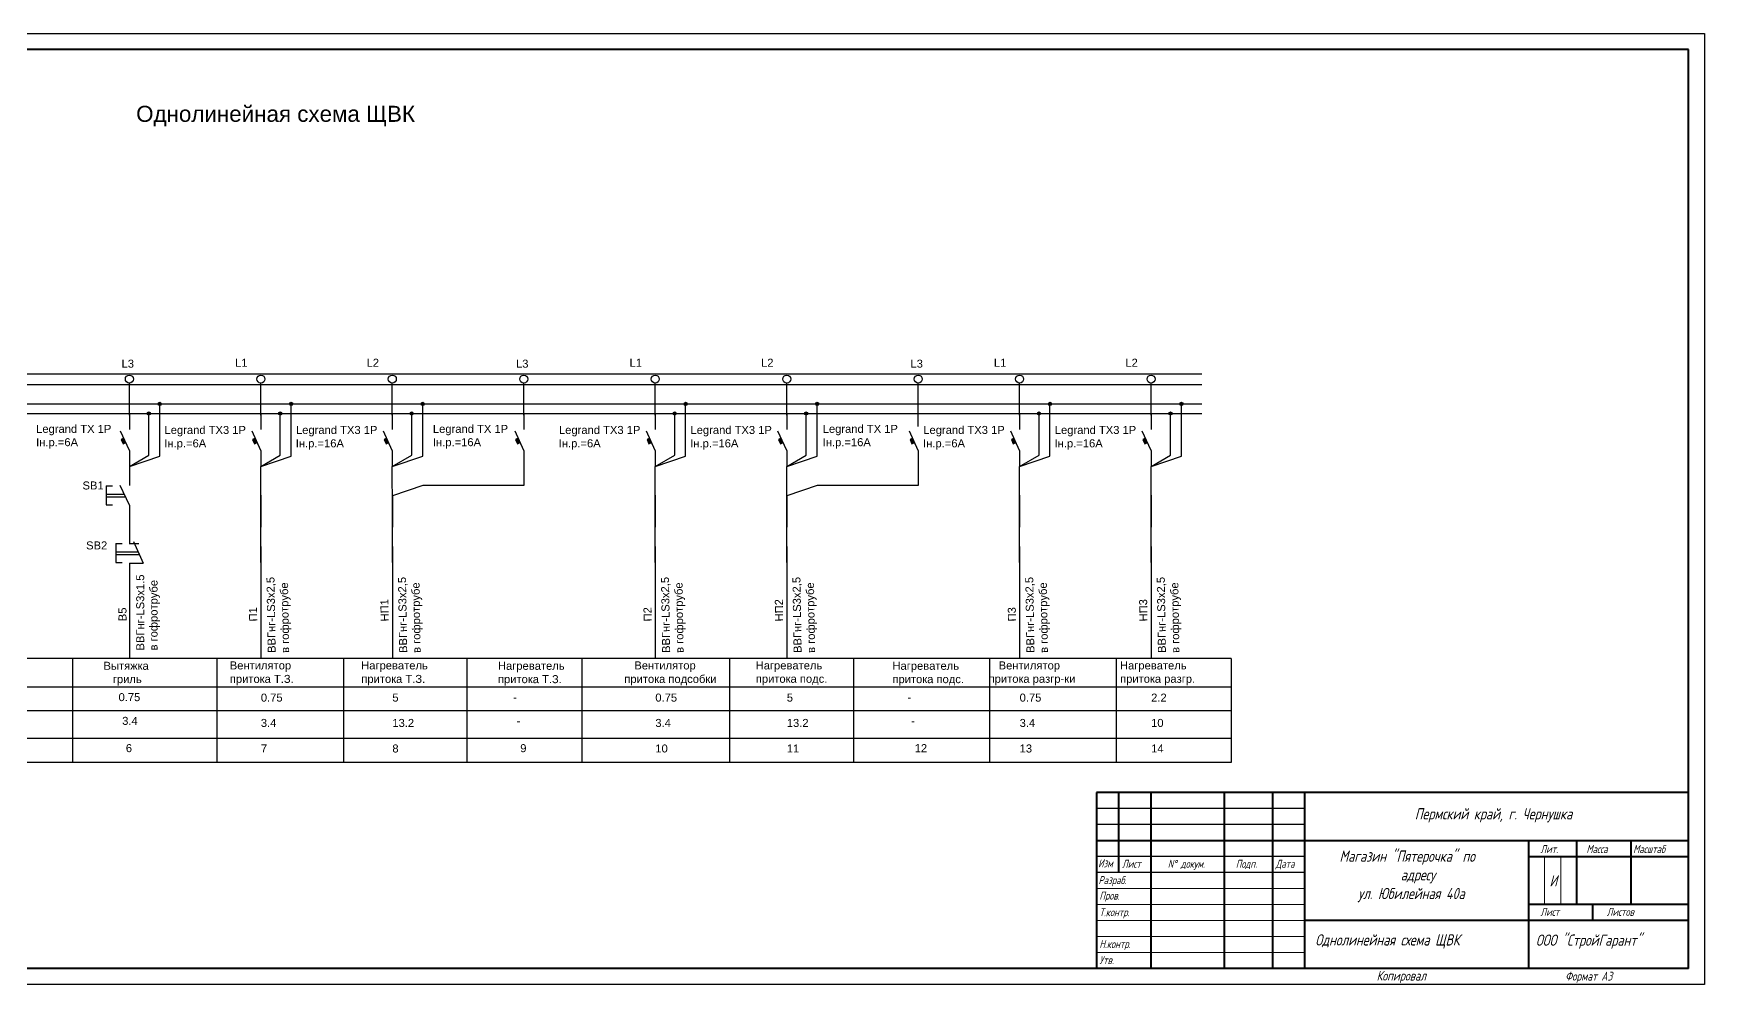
# Model space of a CAD drawing. Header units: millimetres. Extents: x 872 to 1712, y 472 to 769.
# Drawn here: x 1190 to 1712, y 472 to 769 of the extents above; entities that cross this region are included whole.
import ezdxf
from ezdxf.enums import TextEntityAlignment as Align

# ---------------------------------------------------------------- set-up
doc = ezdxf.new("R2010")
doc.units = ezdxf.units.MM
doc.layers.add('KONTUR', color=7, linetype='Continuous')
for name, color, linetype, lineweight in [('Основная', 7, 'Continuous', 40), ('текст', 7, 'Continuous', 30), ('тонкая', 7, 'Continuous', 20)]:
    doc.layers.add(name, color=color, linetype=linetype, lineweight=lineweight)
doc.styles.get("Standard").update_dxf_attribs({"font": 'arial.ttf'})
doc.styles.add('стиль1', font='romans.shx', dxfattribs={"width": 0.75, "oblique": 15, "height": 3.5})

# ---------------------------------------------------------------- blocks, each defined once
blk = doc.blocks.new('*U2')
for p, q in [((-11.38, 1.63), (572.06, 1.63)), ((-11.38, -1.63), (572.06, -1.63)), ((-11.38, -7.75), (572.06, -7.73)), ((-11.38, -10.75), (572.06, -10.73))]:
    blk.add_line(p, q)
at = {"char_height": 2.5, "attachment_point": 1}
for s, insert in [('PE', (-17.78, -10.21)), ('N', (-17.4, -6.18))]:
    blk.add_mtext_dynamic_manual_height_columns(s, width=0.9388, gutter_width=12.5, heights=[0], dxfattribs=dict(at, insert=insert))
blk = doc.blocks.new('*U62')
h = blk.add_hatch(color=256)
h.dxf.hatch_style = 1
h.paths.add_polyline_path([(6.56, -10.75, 1), (5.56, -10.75, 1)])
h = blk.add_hatch(color=256)
h.dxf.hatch_style = 1
h.paths.add_polyline_path([(9.98, -7.75, 1), (8.98, -7.75, 1)])
h = blk.add_hatch(color=256)
h.dxf.hatch_style = 1
h.paths.add_polyline_path([(-1.74, -18.47), (-2.58, -18.86), (-1.97, -20.2), (-1.12, -19.81)])
for p, q in [((0, -11.25), (0, -1.25)), ((9.48, -24.08), (9.48, -8.25)), ((0, -10.76), (0, -15.76)), ((6.06, -23.77), (6.06, -11.25)), ((0, -22.27), (-2.75, -16.27)), ((0, -22.27), (0, -27.27)), ((0, -27.27), (6.06, -23.77)), ((0, -27.27), (9.48, -24.08)), ((0.01, -41.25), (0, -27.27)), ((0.01, -36.25), (0.01, -46.25)), ((0.01, -57.27), (0.01, -41.25)), ((0.01, -52.27), (0.01, -57.27)), ((0.01, -57.27), (0.01, -87.24))]:
    blk.add_line(p, q)
at = {"linetype": 'Continuous'}
for p, q in [((-1.72, -18.46), (-2.58, -18.86)), ((-2.58, -18.86), (-1.97, -20.2)), ((-1.97, -20.2), (-1.11, -19.81)), ((-1.97, -20.2), (-1.97, -20.2))]:
    blk.add_line(p, q, dxfattribs=at)
for centre, radius in [((0, 0), 1.25), ((6.06, -10.75), 0.5), ((9.48, -7.75), 0.5)]:
    blk.add_circle(centre, radius)
for tag, p in [('Подключение', (-8.04, 3.85)), ('Автомат_001', (-30.09, -17.14)), ('Автомат_002', (-30.16, -21.32)), ('Обозначение_001', (-9.72, -90.67)), ('Обозначение_002', (-9.45, -94.88)), ('ТокРасч', (0.01, -108.63)), ('Колонка', (0.01, -116.61))]:
    blk.add_attdef(tag, p, '', height=2.5)
for tag, p in [('Длина', (2.43, -53.61)), ('Маркер', (-3.63, -75.71)), ('Марка', (2.14, -85.54)), ('Способ', (6.35, -85.54))]:
    blk.add_attdef(tag, text='', height=2.5, rotation=90.9399).set_placement(p, align=Align.TOP_LEFT)
blk.add_attdef('Мощность', text='', height=2.5).set_placement((0.01, -98.22), align=Align.TOP_LEFT)
blk = doc.blocks.new('*U63')
h = blk.add_hatch(color=256)
h.dxf.hatch_style = 1
h.paths.add_polyline_path([(6.56, -10.75, 1), (5.56, -10.75, 1)])
h = blk.add_hatch(color=256)
h.dxf.hatch_style = 1
h.paths.add_polyline_path([(9.98, -7.75, 1), (8.98, -7.75, 1)])
h = blk.add_hatch(color=256)
h.dxf.hatch_style = 1
h.paths.add_polyline_path([(-1.74, -18.47), (-2.58, -18.86), (-1.97, -20.2), (-1.12, -19.81)])
for p, q in [((0, -11.25), (0, -1.25)), ((9.48, -24.08), (9.48, -8.25)), ((0, -10.76), (0, -15.76)), ((6.06, -23.77), (6.06, -11.25)), ((0, -22.27), (-2.75, -16.27)), ((0, -22.27), (0, -27.27)), ((0, -27.27), (6.06, -23.77)), ((0, -27.27), (9.48, -24.08)), ((0.01, -41.25), (0, -27.27)), ((0.01, -36.25), (0.01, -46.25)), ((0.01, -57.27), (0.01, -41.25)), ((0.01, -52.27), (0.01, -57.27)), ((0.01, -57.27), (0.01, -87.24))]:
    blk.add_line(p, q)
at = {"linetype": 'Continuous'}
for p, q in [((-1.72, -18.46), (-2.58, -18.86)), ((-2.58, -18.86), (-1.97, -20.2)), ((-1.97, -20.2), (-1.11, -19.81)), ((-1.97, -20.2), (-1.97, -20.2))]:
    blk.add_line(p, q, dxfattribs=at)
for centre, radius in [((0, 0), 1.25), ((6.06, -10.75), 0.5), ((9.48, -7.75), 0.5)]:
    blk.add_circle(centre, radius)
for tag, p in [('Подключение', (-8.04, 3.85)), ('Автомат_001', (-30.09, -17.14)), ('Автомат_002', (-30.16, -21.32)), ('Обозначение_001', (-9.72, -90.67)), ('Обозначение_002', (-9.45, -94.88)), ('ТокРасч', (0.01, -108.63)), ('Колонка', (0.01, -116.61))]:
    blk.add_attdef(tag, p, '', height=2.5)
for tag, p in [('Длина', (2.43, -53.61)), ('Маркер', (-3.63, -75.71)), ('Марка', (2.14, -85.54)), ('Способ', (6.35, -85.54))]:
    blk.add_attdef(tag, text='', height=2.5, rotation=90.9399).set_placement(p, align=Align.TOP_LEFT)
blk.add_attdef('Мощность', text='', height=2.5).set_placement((0.01, -98.22), align=Align.TOP_LEFT)
blk = doc.blocks.new('*U68')
h = blk.add_hatch(color=256)
h.dxf.hatch_style = 1
h.paths.add_polyline_path([(6.56, -10.75, 1), (5.56, -10.75, 1)])
h = blk.add_hatch(color=256)
h.dxf.hatch_style = 1
h.paths.add_polyline_path([(9.98, -7.75, 1), (8.98, -7.75, 1)])
h = blk.add_hatch(color=256)
h.dxf.hatch_style = 1
h.paths.add_polyline_path([(-1.74, -18.47), (-2.58, -18.86), (-1.97, -20.2), (-1.12, -19.81)])
for p, q in [((0, -11.25), (0, -1.25)), ((9.48, -24.08), (9.48, -8.25)), ((0, -10.76), (0, -15.76)), ((6.06, -23.77), (6.06, -11.25)), ((0, -22.27), (-2.75, -16.27)), ((0, -22.27), (0, -27.27)), ((0, -27.27), (6.06, -23.77)), ((0, -27.27), (9.48, -24.08)), ((0.01, -41.25), (0, -27.27)), ((0.01, -36.25), (0.01, -46.25)), ((0.01, -57.27), (0.01, -41.25)), ((0.01, -52.27), (0.01, -57.27)), ((0.01, -57.27), (0.01, -87.24))]:
    blk.add_line(p, q)
at = {"linetype": 'Continuous'}
for p, q in [((-1.72, -18.46), (-2.58, -18.86)), ((-2.58, -18.86), (-1.97, -20.2)), ((-1.97, -20.2), (-1.11, -19.81)), ((-1.97, -20.2), (-1.97, -20.2))]:
    blk.add_line(p, q, dxfattribs=at)
for centre, radius in [((0, 0), 1.25), ((6.06, -10.75), 0.5), ((9.48, -7.75), 0.5)]:
    blk.add_circle(centre, radius)
for tag, p in [('Подключение', (-8.04, 3.85)), ('Автомат_001', (-30.09, -17.14)), ('Автомат_002', (-30.16, -21.32)), ('Обозначение_001', (-9.72, -90.67)), ('Обозначение_002', (-9.45, -94.88)), ('ТокРасч', (0.01, -108.63)), ('Колонка', (0.01, -116.61))]:
    blk.add_attdef(tag, p, '', height=2.5)
for tag, p in [('Длина', (2.43, -53.61)), ('Маркер', (-3.63, -75.71)), ('Марка', (2.14, -85.54)), ('Способ', (6.35, -85.54))]:
    blk.add_attdef(tag, text='', height=2.5, rotation=90.9399).set_placement(p, align=Align.TOP_LEFT)
blk.add_attdef('Мощность', text='', height=2.5).set_placement((0.01, -98.22), align=Align.TOP_LEFT)
blk = doc.blocks.new('*U66')
h = blk.add_hatch(color=256)
h.dxf.hatch_style = 1
h.paths.add_polyline_path([(6.56, -10.75, 1), (5.56, -10.75, 1)])
h = blk.add_hatch(color=256)
h.dxf.hatch_style = 1
h.paths.add_polyline_path([(9.98, -7.75, 1), (8.98, -7.75, 1)])
h = blk.add_hatch(color=256)
h.dxf.hatch_style = 1
h.paths.add_polyline_path([(-1.74, -18.47), (-2.58, -18.86), (-1.97, -20.2), (-1.12, -19.81)])
for p, q in [((0, -11.25), (0, -1.25)), ((9.48, -24.08), (9.48, -8.25)), ((0, -10.76), (0, -15.76)), ((6.06, -23.77), (6.06, -11.25)), ((0, -22.27), (-2.75, -16.27)), ((0, -22.27), (0, -27.27)), ((0, -27.27), (6.06, -23.77)), ((0, -27.27), (9.48, -24.08)), ((0.01, -41.25), (0, -27.27)), ((0.01, -36.25), (0.01, -46.25)), ((0.01, -57.27), (0.01, -41.25)), ((0.01, -52.27), (0.01, -57.27)), ((0.01, -57.27), (0.01, -87.24))]:
    blk.add_line(p, q)
at = {"linetype": 'Continuous'}
for p, q in [((-1.72, -18.46), (-2.58, -18.86)), ((-2.58, -18.86), (-1.97, -20.2)), ((-1.97, -20.2), (-1.11, -19.81)), ((-1.97, -20.2), (-1.97, -20.2))]:
    blk.add_line(p, q, dxfattribs=at)
for centre, radius in [((0, 0), 1.25), ((6.06, -10.75), 0.5), ((9.48, -7.75), 0.5)]:
    blk.add_circle(centre, radius)
for tag, p in [('Подключение', (-8.04, 3.85)), ('Автомат_001', (-30.09, -17.14)), ('Автомат_002', (-30.16, -21.32)), ('Обозначение_001', (-9.72, -90.67)), ('Обозначение_002', (-9.45, -94.88)), ('ТокРасч', (0.01, -108.63)), ('Колонка', (0.01, -116.61))]:
    blk.add_attdef(tag, p, '', height=2.5)
for tag, p in [('Длина', (2.43, -53.61)), ('Маркер', (-3.63, -75.71)), ('Марка', (2.14, -85.54)), ('Способ', (6.35, -85.54))]:
    blk.add_attdef(tag, text='', height=2.5, rotation=90.9399).set_placement(p, align=Align.TOP_LEFT)
blk.add_attdef('Мощность', text='', height=2.5).set_placement((0.01, -98.22), align=Align.TOP_LEFT)
blk = doc.blocks.new('*U67')
h = blk.add_hatch(color=256)
h.dxf.hatch_style = 1
h.paths.add_polyline_path([(6.56, -10.75, 1), (5.56, -10.75, 1)])
h = blk.add_hatch(color=256)
h.dxf.hatch_style = 1
h.paths.add_polyline_path([(9.98, -7.75, 1), (8.98, -7.75, 1)])
h = blk.add_hatch(color=256)
h.dxf.hatch_style = 1
h.paths.add_polyline_path([(-1.74, -18.47), (-2.58, -18.86), (-1.97, -20.2), (-1.12, -19.81)])
for p, q in [((0, -11.25), (0, -1.25)), ((9.48, -24.08), (9.48, -8.25)), ((0, -10.76), (0, -15.76)), ((6.06, -23.77), (6.06, -11.25)), ((0, -22.27), (-2.75, -16.27)), ((0, -22.27), (0, -27.27)), ((0, -27.27), (6.06, -23.77)), ((0, -27.27), (9.48, -24.08)), ((0.01, -41.25), (0, -27.27)), ((0.01, -36.25), (0.01, -46.25)), ((0.01, -57.27), (0.01, -41.25)), ((0.01, -52.27), (0.01, -57.27)), ((0.01, -57.27), (0.01, -87.24))]:
    blk.add_line(p, q)
at = {"linetype": 'Continuous'}
for p, q in [((-1.72, -18.46), (-2.58, -18.86)), ((-2.58, -18.86), (-1.97, -20.2)), ((-1.97, -20.2), (-1.11, -19.81)), ((-1.97, -20.2), (-1.97, -20.2))]:
    blk.add_line(p, q, dxfattribs=at)
for centre, radius in [((0, 0), 1.25), ((6.06, -10.75), 0.5), ((9.48, -7.75), 0.5)]:
    blk.add_circle(centre, radius)
for tag, p in [('Подключение', (-8.04, 3.85)), ('Автомат_001', (-30.09, -17.14)), ('Автомат_002', (-30.16, -21.32)), ('Обозначение_001', (-9.72, -90.67)), ('Обозначение_002', (-9.45, -94.88)), ('ТокРасч', (0.01, -108.63)), ('Колонка', (0.01, -116.61))]:
    blk.add_attdef(tag, p, '', height=2.5)
for tag, p in [('Длина', (2.43, -53.61)), ('Маркер', (-3.63, -75.71)), ('Марка', (2.14, -85.54)), ('Способ', (6.35, -85.54))]:
    blk.add_attdef(tag, text='', height=2.5, rotation=90.9399).set_placement(p, align=Align.TOP_LEFT)
blk.add_attdef('Мощность', text='', height=2.5).set_placement((0.01, -98.22), align=Align.TOP_LEFT)
blk = doc.blocks.new('*U64')
h = blk.add_hatch(color=256)
h.dxf.hatch_style = 1
h.paths.add_polyline_path([(6.56, -10.75, 1), (5.56, -10.75, 1)])
h = blk.add_hatch(color=256)
h.dxf.hatch_style = 1
h.paths.add_polyline_path([(9.98, -7.75, 1), (8.98, -7.75, 1)])
h = blk.add_hatch(color=256)
h.dxf.hatch_style = 1
h.paths.add_polyline_path([(-1.74, -18.47), (-2.58, -18.86), (-1.97, -20.2), (-1.12, -19.81)])
for p, q in [((0, -11.25), (0, -1.25)), ((9.48, -24.08), (9.48, -8.25)), ((0, -10.76), (0, -15.76)), ((6.06, -23.77), (6.06, -11.25)), ((0, -22.27), (-2.75, -16.27)), ((0, -22.27), (0, -27.27)), ((0, -27.27), (6.06, -23.77)), ((0, -27.27), (9.48, -24.08)), ((0.01, -41.25), (0, -27.27)), ((0.01, -36.25), (0.01, -46.25)), ((0.01, -57.27), (0.01, -41.25)), ((0.01, -52.27), (0.01, -57.27)), ((0.01, -57.27), (0.01, -87.24))]:
    blk.add_line(p, q)
at = {"linetype": 'Continuous'}
for p, q in [((-1.72, -18.46), (-2.58, -18.86)), ((-2.58, -18.86), (-1.97, -20.2)), ((-1.97, -20.2), (-1.11, -19.81)), ((-1.97, -20.2), (-1.97, -20.2))]:
    blk.add_line(p, q, dxfattribs=at)
for centre, radius in [((0, 0), 1.25), ((6.06, -10.75), 0.5), ((9.48, -7.75), 0.5)]:
    blk.add_circle(centre, radius)
for tag, p in [('Подключение', (-8.04, 3.85)), ('Автомат_001', (-30.09, -17.14)), ('Автомат_002', (-30.16, -21.32)), ('Обозначение_001', (-9.72, -90.67)), ('Обозначение_002', (-9.45, -94.88)), ('ТокРасч', (0.01, -108.63)), ('Колонка', (0.01, -116.61))]:
    blk.add_attdef(tag, p, '', height=2.5)
for tag, p in [('Длина', (2.43, -53.61)), ('Маркер', (-3.63, -75.71)), ('Марка', (2.14, -85.54)), ('Способ', (6.35, -85.54))]:
    blk.add_attdef(tag, text='', height=2.5, rotation=90.9399).set_placement(p, align=Align.TOP_LEFT)
blk.add_attdef('Мощность', text='', height=2.5).set_placement((0.01, -98.22), align=Align.TOP_LEFT)

msp = doc.modelspace()

# ---------------------------------------------------------------- hatches: boundary and pattern name
h = msp.add_hatch(color=256)
h.dxf.hatch_style = 1
h.paths.add_polyline_path([(1228.75, 653.54, 1), (1229.75, 653.54, 1)])
h = msp.add_hatch(color=256)
h.dxf.hatch_style = 1
h.paths.add_polyline_path([(1225.33, 650.54, 1), (1226.33, 650.54, 1)])
h = msp.add_hatch(color=256)
h.dxf.hatch_style = 1
h.paths.add_polyline_path([(1218.03, 642.83), (1217.19, 642.43), (1217.8, 641.09), (1218.65, 641.48)])
h = msp.add_hatch(color=256)
h.dxf.hatch_style = 1
h.paths.add_polyline_path([(1341.26, 642.83), (1340.41, 642.43), (1341.03, 641.09), (1341.87, 641.48)])
h = msp.add_hatch(color=256)
h.dxf.hatch_style = 1
h.paths.add_polyline_path([(1464.48, 642.83), (1463.64, 642.43), (1464.25, 641.09), (1465.1, 641.48)])

# ---------------------------------------------------------------- linework, layer by layer
for p, q in [((1219.77, 650.04), (1219.77, 660.04)), ((1343, 650.04), (1343, 660.04)), ((1466.22, 646.51), (1466.22, 660.04)), ((1229.25, 637.21), (1229.25, 653.04)), ((1219.77, 650.53), (1219.77, 645.53)), ((1225.83, 637.52), (1225.83, 650.04)), ((1343, 650.53), (1343, 645.53)), ((1219.77, 639.02), (1217.03, 645.02)), ((1343, 639.02), (1340.25, 645.02)), ((1466.22, 639.02), (1463.48, 645.02)), ((1219.77, 639.02), (1219.77, 634.02)), ((1219.77, 634.02), (1225.83, 637.52)), ((1219.77, 634.02), (1229.25, 637.21)), ((1343, 639.02), (1343, 634.02)), ((1466.22, 639.02), (1466.22, 634.02)), ((1219.77, 634.02), (1219.77, 628.02)), ((1343, 634.02), (1343, 628.02)), ((1466.22, 634.02), (1466.22, 628.02)), ((1212.55, 627.98), (1212.55, 621.98)), ((1212.55, 627.98), (1214.55, 627.98)), ((1219.77, 621.96), (1216.92, 628.03)), ((1311.4, 628.02), (1301.93, 624.84)), ((1343, 628.02), (1311.4, 628.02)), ((1434.62, 628.02), (1425.15, 624.84)), ((1466.22, 628.02), (1434.62, 628.02)), ((1212.55, 625.34), (1218.18, 625.35)), ((1212.55, 624.55), (1218.15, 624.56)), ((1212.55, 621.98), (1214.55, 621.98)), ((1212.95, 624.55), (1218.56, 624.56)), ((1219.77, 621.96), (1219.77, 615.96)), ((1219.78, 615.95), (1219.78, 609.95)), ((1215.52, 609.97), (1217.52, 609.97)), ((1215.52, 609.97), (1215.52, 603.97)), ((1215.52, 607.34), (1221.83, 607.34)), ((1215.52, 606.55), (1221.38, 606.55)), ((1216.65, 607.34), (1222.51, 607.34)), ((1216.65, 606.55), (1222.51, 606.55)), ((1217.01, 606.55), (1222.87, 606.55)), ((1219.74, 609.93), (1222.74, 609.93)), ((1219.74, 609.93), (1222.74, 609.93)), ((1221.03, 610.61), (1224.08, 603.85)), ((1215.52, 603.97), (1217.52, 603.97)), ((1219.78, 603.85), (1223.84, 603.85)), ((1219.78, 603.85), (1223.84, 603.85)), ((1219.78, 603.85), (1219.78, 597.88)), ((1219.98, 603.85), (1224.08, 603.85)), ((1219.98, 603.85), (1224.08, 603.85)), ((1219.78, 597.88), (1219.78, 589.04)), ((1219.78, 589.04), (1219.78, 574.06)), ((1563.92, 574.03), (900.84, 574.03)), ((1201.96, 574.03), (1201.96, 541.53)), ((1247.05, 574.03), (1247.05, 541.53)), ((1286.62, 574.03), (1286.62, 541.53)), ((1325.2, 574.03), (1325.2, 541.53)), ((1361.11, 574.03), (1361.11, 541.53)), ((1407.29, 574.03), (1407.29, 541.53)), ((1445.99, 574.03), (1445.99, 541.53)), ((1488.42, 574.03), (1488.42, 541.53)), ((1528.03, 574.03), (1528.03, 541.53)), ((1563.92, 574.03), (1563.92, 541.53)), ((1563.92, 565.11), (900.84, 565.11)), ((1563.92, 557.69), (900.84, 557.76)), ((1563.92, 549.03), (900.84, 549.03)), ((1563.92, 541.53), (900.84, 541.53)), ((1586.85, 527.21), (1521.85, 527.21)), ((1586.85, 522.21), (1521.85, 522.21)), ((1586.85, 512.21), (1521.85, 512.21)), ((1586.85, 507.21), (1521.85, 507.21)), ((1656.85, 477.21), (1656.85, 477.21))]:
    msp.add_line(p, q)
at = {"linetype": 'Continuous'}
for p, q in [((1218.05, 642.83), (1217.19, 642.43)), ((1217.19, 642.43), (1217.8, 641.09)), ((1341.27, 642.83), (1340.41, 642.43)), ((1340.41, 642.43), (1341.03, 641.09)), ((1464.5, 642.83), (1463.64, 642.43)), ((1463.64, 642.43), (1464.25, 641.09)), ((1217.8, 641.09), (1218.66, 641.48)), ((1217.8, 641.09), (1217.8, 641.09)), ((1341.03, 641.09), (1341.89, 641.48)), ((1341.03, 641.09), (1341.03, 641.09)), ((1464.25, 641.09), (1465.11, 641.48)), ((1464.25, 641.09), (1464.25, 641.09))]:
    msp.add_line(p, q, dxfattribs=at)
for centre, radius in [((1219.77, 661.29), 1.25), ((1343, 661.29), 1.25), ((1466.22, 661.29), 1.25), ((1229.25, 653.54), 0.5), ((1225.83, 650.54), 0.5)]:
    msp.add_circle(centre, radius)
at = {"layer": 'KONTUR'}
for p, q in [((871.85, 769.21), (1711.85, 769.21)), ((1711.85, 769.21), (1711.85, 472.21)), ((1711.85, 472.21), (871.85, 472.21))]:
    msp.add_line(p, q, dxfattribs=at)
at = {"layer": 'Основная'}
for p, q in [((1706.85, 764.21), (879.85, 764.21)), ((1706.85, 477.21), (1706.85, 764.21)), ((1521.85, 532.21), (1521.85, 477.21)), ((1706.85, 532.21), (1521.85, 532.21)), ((1528.85, 507.21), (1528.85, 532.21)), ((1538.85, 532.21), (1538.85, 477.21)), ((1561.85, 477.21), (1561.85, 532.21)), ((1576.85, 532.21), (1576.85, 477.21)), ((1586.85, 532.21), (1586.85, 477.21)), ((1521.85, 517.21), (1706.85, 517.21)), ((1656.85, 517.21), (1656.85, 477.21)), ((1671.85, 517.21), (1671.85, 497.21)), ((1688.85, 517.21), (1688.85, 497.21)), ((1656.85, 512.21), (1706.85, 512.21)), ((1706.85, 497.21), (1656.85, 497.21)), ((1676.85, 497.21), (1676.85, 492.21)), ((1706.85, 492.21), (1586.85, 492.21)), ((1706.85, 477.21), (879.85, 477.21))]:
    msp.add_line(p, q, dxfattribs=at)
at = {"layer": 'тонкая'}
for p, q in [((1661.84, 512), (1661.84, 497.21)), ((1666.92, 512), (1666.92, 497.21)), ((1521.85, 502.21), (1586.85, 502.21)), ((1586.85, 497.21), (1521.85, 497.21)), ((1586.85, 492.21), (1521.85, 492.21))]:
    msp.add_line(p, q, dxfattribs=at)
for points in [[(1521.85, 487.21), (1586.85, 487.21)], [(1521.85, 482.21), (1586.85, 482.21)]]:
    msp.add_lwpolyline(points, dxfattribs=at)

# ---------------------------------------------------------------- block references
ref = msp.add_blockref('*U62', (1260.85, 661.29))
ref.add_attrib('Подключение', 'L1', (1252.81, 665.14), dxfattribs={"height": 2.5})
ref.add_attrib('Автомат_001', 'Legrand TX3 1P', (1230.76, 644.15), dxfattribs={"height": 2.5})
ref.add_attrib('Маркер', 'П1', dxfattribs={"height": 2.5, "rotation": 90.9399}).set_placement((1257.21, 585.58), align=Align.TOP_LEFT)
ref.add_attrib('Марка', 'ВВГнг-LS3x2,5', dxfattribs={"height": 2.5, "rotation": 90.9399}).set_placement((1262.99, 575.75), align=Align.TOP_LEFT)
ref.add_attrib('Способ', 'в гофротрубе', dxfattribs={"height": 2.5, "rotation": 90.9399}).set_placement((1267.2, 575.75), align=Align.TOP_LEFT)
ref.add_attrib('Обозначение_001', 'Вентилятор', (1251.14, 570.62), dxfattribs={"height": 2.5})
ref.add_attrib('Мощность', '0.75', dxfattribs={"height": 2.5}).set_placement((1260.85, 563.07), align=Align.TOP_LEFT)
ref.add_attrib('ТокРасч', '3.4', (1260.85, 552.66), dxfattribs={"height": 2.5})
ref.add_attrib('Колонка', '7', (1260.85, 544.68), dxfattribs={"height": 2.5})
ref.add_attrib('Автомат_002', 'Iн.р.=6А', (1230.69, 639.97), dxfattribs={"height": 2.5})
ref.add_attrib('Обозначение_002', 'притока Т.З.', (1251.17, 566.41), dxfattribs={"height": 2.5})
ref = msp.add_blockref('*U63', (1301.92, 661.29))
ref.add_attrib('Подключение', 'L2', (1293.88, 665.14), dxfattribs={"height": 2.5})
ref.add_attrib('Автомат_001', 'Legrand TX3 1P', (1271.83, 644.15), dxfattribs={"height": 2.5})
ref.add_attrib('Маркер', 'НП1', dxfattribs={"height": 2.5, "rotation": 90.9399}).set_placement((1298.29, 585.58), align=Align.TOP_LEFT)
ref.add_attrib('Марка', 'ВВГнг-LS3x2,5', dxfattribs={"height": 2.5, "rotation": 90.9399}).set_placement((1304.07, 575.75), align=Align.TOP_LEFT)
ref.add_attrib('Способ', 'в гофротрубе', dxfattribs={"height": 2.5, "rotation": 90.9399}).set_placement((1308.27, 575.75), align=Align.TOP_LEFT)
ref.add_attrib('Обозначение_001', 'Нагреватель', (1292.19, 570.62), dxfattribs={"height": 2.5})
ref.add_attrib('Мощность', '5', dxfattribs={"height": 2.5}).set_placement((1301.93, 563.07), align=Align.TOP_LEFT)
ref.add_attrib('ТокРасч', '13.2', (1301.93, 552.66), dxfattribs={"height": 2.5})
ref.add_attrib('Колонка', '8', (1301.93, 544.68), dxfattribs={"height": 2.5})
ref.add_attrib('Автомат_002', 'Iн.р.=16А', (1271.76, 639.97), dxfattribs={"height": 2.5})
ref.add_attrib('Обозначение_002', 'притока Т.З.', (1292.24, 566.41), dxfattribs={"height": 2.5})
ref = msp.add_blockref('*U68', (1384.07, 661.29))
ref.add_attrib('Подключение', 'L1', (1376.03, 665.14), dxfattribs={"height": 2.5})
ref.add_attrib('Автомат_001', 'Legrand TX3 1P', (1353.98, 644.15), dxfattribs={"height": 2.5})
ref.add_attrib('Маркер', 'П2', dxfattribs={"height": 2.5, "rotation": 90.9399}).set_placement((1380.44, 585.58), align=Align.TOP_LEFT)
ref.add_attrib('Марка', 'ВВГнг-LS3x2,5', dxfattribs={"height": 2.5, "rotation": 90.9399}).set_placement((1386.22, 575.75), align=Align.TOP_LEFT)
ref.add_attrib('Способ', 'в гофротрубе', dxfattribs={"height": 2.5, "rotation": 90.9399}).set_placement((1390.42, 575.75), align=Align.TOP_LEFT)
ref.add_attrib('Обозначение_001', '   Вентилятор', (1374.62, 570.62), dxfattribs={"height": 2.5})
ref.add_attrib('Мощность', '0.75', dxfattribs={"height": 2.5}).set_placement((1384.08, 563.07), align=Align.TOP_LEFT)
ref.add_attrib('ТокРасч', '3.4', (1384.08, 552.66), dxfattribs={"height": 2.5})
ref.add_attrib('Колонка', '10', (1384.08, 544.68), dxfattribs={"height": 2.5})
ref.add_attrib('Автомат_002', 'Iн.р.=6А', (1353.91, 639.97), dxfattribs={"height": 2.5})
ref.add_attrib('Обозначение_002', 'притока подсобки', (1374.39, 566.39), dxfattribs={"height": 2.5})
ref = msp.add_blockref('*U66', (1425.15, 661.29))
ref.add_attrib('Подключение', 'L2', (1417.11, 665.14), dxfattribs={"height": 2.5})
ref.add_attrib('Автомат_001', 'Legrand TX3 1P', (1395.06, 644.15), dxfattribs={"height": 2.5})
ref.add_attrib('Маркер', 'НП2', dxfattribs={"height": 2.5, "rotation": 90.9399}).set_placement((1421.51, 585.58), align=Align.TOP_LEFT)
ref.add_attrib('Марка', 'ВВГнг-LS3x2,5', dxfattribs={"height": 2.5, "rotation": 90.9399}).set_placement((1427.29, 575.75), align=Align.TOP_LEFT)
ref.add_attrib('Способ', 'в гофротрубе', dxfattribs={"height": 2.5, "rotation": 90.9399}).set_placement((1431.5, 575.75), align=Align.TOP_LEFT)
ref.add_attrib('Обозначение_001', 'Нагреватель', (1415.42, 570.62), dxfattribs={"height": 2.5})
ref.add_attrib('Мощность', '5', dxfattribs={"height": 2.5}).set_placement((1425.15, 563.07), align=Align.TOP_LEFT)
ref.add_attrib('ТокРасч', '13.2', (1425.15, 552.66), dxfattribs={"height": 2.5})
ref.add_attrib('Колонка', '11', (1425.15, 544.68), dxfattribs={"height": 2.5})
ref.add_attrib('Автомат_002', 'Iн.р.=16А', (1394.99, 639.97), dxfattribs={"height": 2.5})
ref.add_attrib('Обозначение_002', 'притока подс.', (1415.47, 566.45), dxfattribs={"height": 2.5})
ref = msp.add_blockref('*U67', (1497.88, 661.29))
ref.add_attrib('Подключение', 'L1', (1489.84, 665.14), dxfattribs={"height": 2.5})
ref.add_attrib('Автомат_001', 'Legrand TX3 1P', (1467.79, 644.15), dxfattribs={"height": 2.5})
ref.add_attrib('Маркер', 'П3', dxfattribs={"height": 2.5, "rotation": 90.9399}).set_placement((1494.24, 585.58), align=Align.TOP_LEFT)
ref.add_attrib('Марка', 'ВВГнг-LS3x2,5', dxfattribs={"height": 2.5, "rotation": 90.9399}).set_placement((1500.02, 575.75), align=Align.TOP_LEFT)
ref.add_attrib('Способ', 'в гофротрубе', dxfattribs={"height": 2.5, "rotation": 90.9399}).set_placement((1504.23, 575.75), align=Align.TOP_LEFT)
ref.add_attrib('Обозначение_001', '   Вентилятор', (1488.43, 570.62), dxfattribs={"height": 2.5})
ref.add_attrib('Мощность', '0.75', dxfattribs={"height": 2.5}).set_placement((1497.88, 563.07), align=Align.TOP_LEFT)
ref.add_attrib('ТокРасч', '3.4', (1497.88, 552.66), dxfattribs={"height": 2.5})
ref.add_attrib('Колонка', '13', (1497.88, 544.68), dxfattribs={"height": 2.5})
ref.add_attrib('Автомат_002', 'Iн.р.=6А', (1467.72, 639.97), dxfattribs={"height": 2.5})
ref.add_attrib('Обозначение_002', 'притока разгр-ки', (1488.2, 566.45), dxfattribs={"height": 2.5})
ref = msp.add_blockref('*U64', (1538.95, 661.29))
ref.add_attrib('Подключение', 'L2', (1530.92, 665.14), dxfattribs={"height": 2.5})
ref.add_attrib('Автомат_001', 'Legrand TX3 1P', (1508.87, 644.15), dxfattribs={"height": 2.5})
ref.add_attrib('Маркер', 'НП3', dxfattribs={"height": 2.5, "rotation": 90.9399}).set_placement((1535.32, 585.58), align=Align.TOP_LEFT)
ref.add_attrib('Марка', 'ВВГнг-LS3x2,5', dxfattribs={"height": 2.5, "rotation": 90.9399}).set_placement((1541.1, 575.75), align=Align.TOP_LEFT)
ref.add_attrib('Способ', 'в гофротрубе', dxfattribs={"height": 2.5, "rotation": 90.9399}).set_placement((1545.31, 575.75), align=Align.TOP_LEFT)
ref.add_attrib('Обозначение_001', 'Нагреватель', (1529.23, 570.62), dxfattribs={"height": 2.5})
ref.add_attrib('Мощность', '2.2', dxfattribs={"height": 2.5}).set_placement((1538.96, 563.07), align=Align.TOP_LEFT)
ref.add_attrib('ТокРасч', '10', (1538.96, 552.66), dxfattribs={"height": 2.5})
ref.add_attrib('Колонка', '14', (1538.96, 544.68), dxfattribs={"height": 2.5})
ref.add_attrib('Автомат_002', 'Iн.р.=16А', (1508.8, 639.97), dxfattribs={"height": 2.5})
ref.add_attrib('Обозначение_002', 'притока разгр.', (1529.27, 566.45), dxfattribs={"height": 2.5})
msp.add_blockref('*U2', (982.78, 661.27))

# ---------------------------------------------------------------- texts
at = {"attachment_point": 1}
for s, width, heights, insert, char_height in [('Однолинейная схема ЩВК', 106.257, [0], (1221.89, 746.61), 5), ('L3', 2.1434, [0], (1217.34, 667.35), 2.5), ('L3', 2.1434, [0], (1340.56, 667.35), 2.5), ('L3', 2.1434, [0], (1463.79, 667.35), 2.5), ('Legrand ТХ 1Р\\PIн.р.=6А', 24.3536, [0], (1190.65, 646.99), 2.5), ('Legrand ТХ 1Р\\PIн.р.=16А', 24.3536, [0], (1314.6, 646.99), 2.5), ('Legrand ТХ 1Р\\PIн.р.=16А', 24.3536, [0], (1436.37, 646.99), 2.5), ('SB1', 6.9289, [0], (1205.14, 629.31), 2.5), ('SB2', 6.9289, [0], (1206.27, 610.59), 2.5), ('Вытяжка\\P   гриль', 19.0359, [0], (1211.7, 573), 2.5), ('Нагреватель \\Pпритока Т.З.', 19.983, [0], (1334.92, 573), 2.5), ('Нагреватель \\Pпритока подс.', 21.8772, [0], (1458.15, 573), 2.5), ('0.75', 6.7088, [0], (1216.4, 563.21), 2.5), ('-', 6.7088, [0], (1339.62, 563.21), 2.5), ('-', 6.7088, [0], (1462.85, 563.21), 2.5), ('3.4', 5.7847, [0], (1217.53, 555.81), 2.5), ('-', 5.7847, [0], (1340.75, 555.81), 2.5), ('-', 5.7847, [0], (1463.98, 555.81), 2.5), ('6', 5.6473, [2.55], (1218.67, 547.28), 2.5), ('9', 5.956, [2.55], (1341.88, 547.28), 2.5), ('12', 5.6473, [0], (1465.11, 547.28), 2.5)]:
    msp.add_mtext_dynamic_manual_height_columns(s, width=width, gutter_width=12.5, heights=heights, dxfattribs=dict(at, insert=insert, char_height=char_height))
at = {"char_height": 2.5, "attachment_point": 1, "rotation": 90}
for s, width, insert in [('ВВГнг-LS3x1.5\\Pв гофротрубе', 30.9333, (1221.91, 576.53)), ('В5', 6.2653, (1216.38, 585.67))]:
    msp.add_mtext_dynamic_manual_height_columns(s, width=width, gutter_width=12.5, heights=[0], dxfattribs=dict(at, insert=insert))
at = {"char_height": 3.5, "attachment_point": 1, "style": 'стиль1'}
for s, width, insert in [('Пермский край, г. Чернушка', 63.7416, (1621.33, 527.29)), ('\\pi5.0065;Магазин "Пятерочка" по\\P\\pi24.136;адресу \\P\\pi10.819;ул. Юбилейная 40а', 61.388, (1592.79, 514.06)), ('И', 3.5309, (1663.39, 506.33)), ('Однолинейная схема ЩВК', 65.7745, (1590.24, 487.91)), ('ООО "СтройГарант"', 46.337, (1659.14, 487.84))]:
    msp.add_mtext_dynamic_manual_height_columns(s, width=width, gutter_width=12.5, heights=[0], dxfattribs=dict(at, insert=insert))
at = {"layer": 'текст', "style": 'стиль1', "oblique": 15, "width": 0.75}
for s, height, p in [('Лит.', 2.5, (1660.57, 513.28)), ('Масса', 2.5, (1674.94, 513.28)), ('Масштаб', 2.5, (1689.54, 513.28)), ('Изм', 2.5, (1522.4, 508.83)), ('Лист', 2.5, (1529.87, 508.67)), ('N%%d докум. ', 2.5, (1544.16, 508.67)), ('Подп.', 2.5, (1565.41, 508.67)), ('Дата', 2.5, (1577.86, 508.67)), ('Разраб.', 2.5, (1522.51, 503.57)), ('Пров.', 2.5, (1522.81, 498.74)), ('Т.контр.', 2.5, (1522.81, 493.55)), ('Лист', 2.5, (1660.57, 493.66)), ('Листов', 2.5, (1681.29, 493.66)), ('Н.контр.', 2.5, (1522.81, 483.63)), ('Утв.', 2.5, (1522.81, 478.61)), ('Копировал', 3, (1609.39, 473.46)), ('Формат А3', 2.75, (1668.32, 473.46))]:
    msp.add_text(s, height=height, dxfattribs=at).set_placement(p)

doc.saveas('drawing.dxf')
